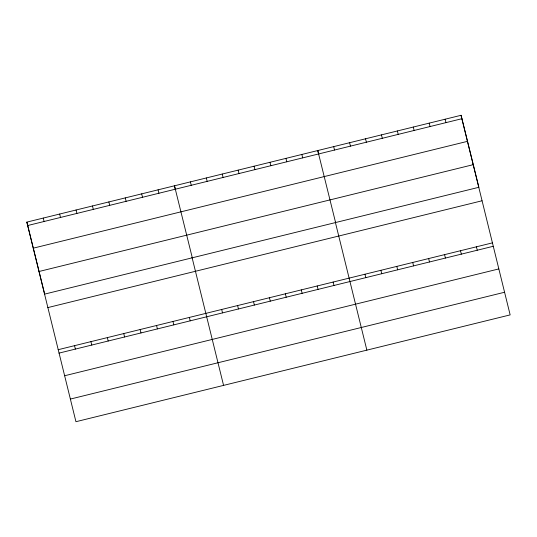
<?xml version="1.0" encoding="UTF-8"?>
<svg xmlns="http://www.w3.org/2000/svg" width="537" height="537" viewBox="0 0 537 537"><rect width="100%" height="100%" fill="white"/><g stroke="black" fill="none" stroke-linecap="round" stroke-linejoin="round"><path stroke-width="0.81" d="M26.85 222.11L461.055 115.294L478.87 187.292L44.672 294.108L26.85 222.11L75.945 421.706L510.15 314.89L461.055 115.294M27.696 225.527L461.901 118.711M33.294 248.161L467.499 141.338M39.067 271.48L473.272 164.658M47.806 307.6L482.011 200.784M58.13 349.708L492.328 242.892M58.976 353.124L493.174 246.308M64.574 375.759L498.779 268.936M70.347 399.078L504.552 292.256M445.133 119.207L445.978 122.624M476.413 246.805L477.259 250.222M429.211 123.127L430.056 126.544M460.491 250.725L461.337 254.142M413.289 127.041L414.134 130.457M444.569 254.639L445.415 258.055M397.367 130.961L398.212 134.378M428.647 258.559L429.493 261.975M381.451 134.874L382.297 138.291M412.725 262.472L413.571 265.889M365.529 138.794L366.375 142.211M396.809 266.392L397.655 269.809M349.607 142.708L350.453 146.124M380.887 270.306L381.733 273.722M333.685 146.628L334.531 150.045M364.965 274.226L365.811 277.642M335.585 222.54L317.763 150.541L318.756 154.589M366.865 350.137L335.303 222.09M301.848 154.461L302.693 157.878M333.121 282.059L333.967 285.476M285.926 158.375L286.771 161.791M317.206 285.973L318.052 289.389M270.004 162.295L270.849 165.711M301.284 289.893L302.13 293.309M254.082 166.208L254.927 169.625M285.362 293.806L286.208 297.223M238.16 170.128L239.005 173.545M269.44 297.72L270.286 301.143M222.244 174.042L223.09 177.458M253.518 301.64L254.363 305.056M206.322 177.955L207.168 181.372M237.602 305.553L238.448 308.97M190.4 181.875L191.246 185.292M221.68 309.473L222.526 312.89M192.3 257.794L174.478 185.789L175.27 189.031M223.573 385.391L192.018 257.337M158.073 189.83L158.918 193.246M189.353 317.427L190.199 320.844M141.674 193.864L142.52 197.28M172.954 321.462L173.8 324.878M125.269 197.898L126.114 201.315M156.549 325.496L157.395 328.913M108.863 201.932L109.709 205.349M140.144 329.53L140.989 332.947M92.465 205.966L93.31 209.383M123.745 333.564L124.591 336.981M76.059 210.001L76.905 213.417M107.34 337.598L108.185 341.015M59.654 214.041L60.5 217.458M90.934 341.639L91.78 345.056M43.255 218.076L44.101 221.492M74.536 345.674L75.375 349.09"/></g></svg>
